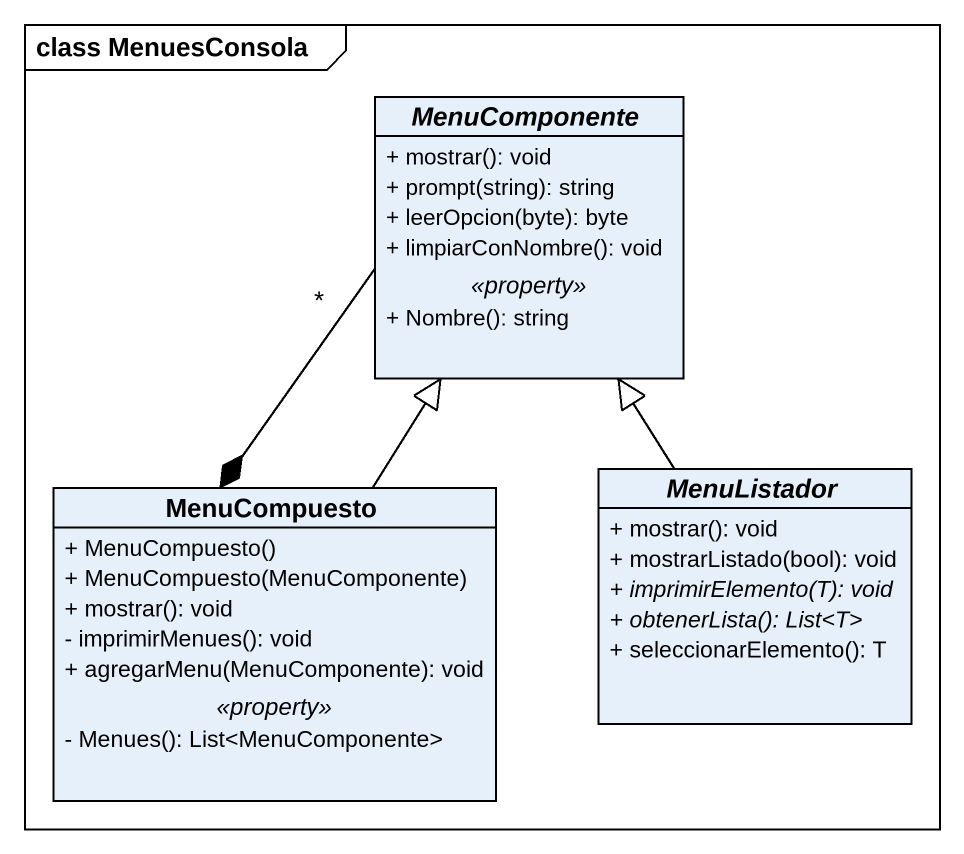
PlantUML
@startuml
mainframe class MenuesConsola
hide circle
hide empty members
skinparam classAttributeIconSize 0
abstract class MenuComponente {
  + mostrar(): void
  + prompt(string): string
  + leerOpcion(byte): byte
  + limpiarConNombre(): void
  .. <<property>> ..
  + Nombre(): string
}
class MenuCompuesto {
  + MenuCompuesto()
  + MenuCompuesto(MenuComponente)
  + mostrar(): void
  - imprimirMenues(): void
  + agregarMenu(MenuComponente): void
  .. <<property>> ..
  - Menues(): List<MenuComponente>
}
abstract class MenuListador {
  + mostrar(): void
  + mostrarListado(bool): void
  {abstract} + imprimirElemento(T): void
  {abstract} + obtenerLista(): List<T>
  + seleccionarElemento(): T
}
MenuComponente "*" --* MenuCompuesto
MenuCompuesto -up-|> MenuComponente
MenuListador -up-|> MenuComponente
@enduml
